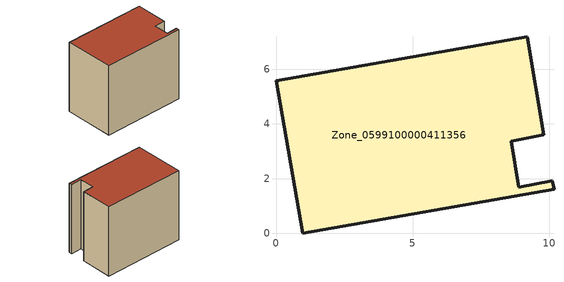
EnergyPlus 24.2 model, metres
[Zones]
Zone_0599100000411356
 floor ground (C_G): 0,5.58 9.2,7.19 9.79,3.61 8.6,3.38 8.89,1.69 10.12,1.92 10.17,1.6 0.97,0 z0
 wall outside (C_F): 0.97,0 10.17,1.6 10.12,1.92 8.89,1.69 8.6,3.38 9.79,3.61 9.2,7.19 0,5.58 0.97,0 z0:8.12
 roof outside (C_R): 9.2,7.19 0,5.58 0.97,0 10.17,1.6 10.12,1.92 8.89,1.69 8.6,3.38 9.79,3.61 z8.12
[BUILDING]
Pand.0599100000411356: North Axis=0; Terrain=City; Loads Convergence Tolerance Value=0.04; Temperature Convergence Tolerance Value=0.4; Solar Distribution=FullExterior; Maximum Number of Warmup Days=25; Minimum Number of Warmup Days=1
[Site:Location]
Rotterdam.The.Hague.AP_ZH_NLD Design_Conditions: Latitude=51.96; Longitude=4.45; Time Zone=1; Elevation=-4.5
[SITE:GROUNDTEMPERATURE:BUILDINGSURFACE]
18, 18, 18, 18, 18, 18, 18, 18, 18, 18, 18, 18
[MATERIAL] Thermal Absorptance=0.9; Solar Absorptance=0.7; Visible Absorptance=0.7
Name | Roughness | Thickness | Conductivity | Density | Specific Heat
G.TC.1992-2005 | MediumSmooth | 0.15 | 0.06 | 540 | 1210
F.TC.1992-2005 | Rough | 0.3 | 0.12 | 1920 | 840
R.TC.1992-2005 | MediumRough | 0.2 | 0.08 | 1500 | 1000
[CONSTRUCTION]
C_G: G.TC.1992-2005
C_F: F.TC.1992-2005
C_R: R.TC.1992-2005
[ZONE]
Zone_0599100000411356: Type=1; Multiplier=1; Ceiling Height=Autocalculate; Volume=Autocalculate; Floor Area=autocalculate; Part of Total Floor Area=Yes
[ZONEINFILTRATION:DESIGNFLOWRATE]
Infil_Zone_0599100000411356: Zone or ZoneList or Space or SpaceList=Zone_0599100000411356; Schedule=AlwaysOn; Design Flow Rate Calculation Method=Flow/Area; Flow Rate per Floor Area=0.0015; Constant Term Coefficient=1; Temperature Term Coefficient=0; Velocity Term Coefficient=0; Velocity Squared Term Coefficient=0
[HVACTEMPLATE:ZONE:IDEALLOADSAIRSYSTEM]
Zone_0599100000411356: Maximum Heating Supply Air Temperature=50; Minimum Cooling Supply Air Temperature=13; Maximum Heating Supply Air Humidity Ratio=0.0156; Minimum Cooling Supply Air Humidity Ratio=0.0077; Heating Limit=NoLimit; Cooling Limit=NoLimit; Dehumidification Control Type=ConstantSensibleHeatRatio; Cooling Sensible Heat Ratio=0.7; Dehumidification Setpoint=60; Humidification Control Type=None; Humidification Setpoint=30; Outdoor Air Method=None; Outdoor Air Flow Rate per Person=0.00944; Outdoor Air Flow Rate per Zone Floor Area=0; Outdoor Air Flow Rate per Zone=0; Demand Controlled Ventilation Type=None; Outdoor Air Economizer Type=NoEconomizer; Heat Recovery Type=None; Sensible Heat Recovery Effectiveness=0.7; Latent Heat Recovery Effectiveness=0.65
[ZONECONTROL:THERMOSTAT]
ThermostatControl_Zone_0599100000411356: Zone or ZoneList=Zone_0599100000411356; Control Type Schedule=DualSetpointControlType; Control 1=Thermostat_Zone_0599100000411356; Temperature Difference Between Cutout And Setpoint=0
[THERMOSTATSETPOINT:DUALSETPOINT]
Thermostat_Zone_0599100000411356: Heating Setpoint Temperature Schedule=HeatingSetpoint_Zone_0599100000411356; Cooling Setpoint Temperature Schedule=CoolingSetpoint_Zone_0599100000411356
[SCHEDULE:COMPACT]
HeatingSetpoint_Zone_0599100000411356: Through: 12/31, For: AllDays, Until: 24:00, 21
CoolingSetpoint_Zone_0599100000411356: Through: 12/31, For: AllDays, Until: 24:00, 24
DualSetpointControlType: Through: 12/31, For: AllDays, Until: 24:00, 4
AlwaysOn: Through: 12/31, For: AllDays, Until: 24:00, 1
